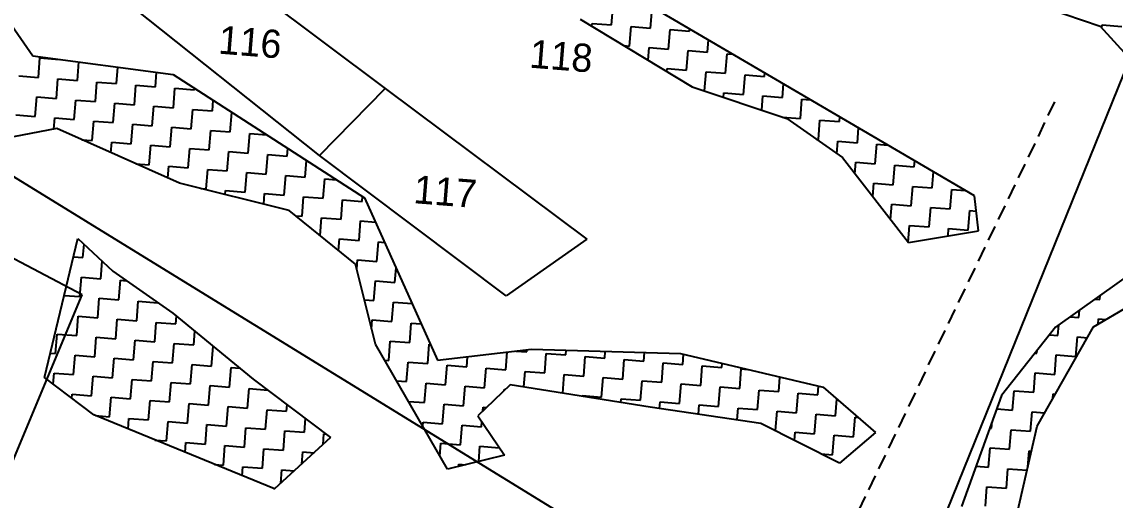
# Model space of a CAD drawing. Header units: metres. Extents: x 281680 to 283954, y 2020493 to 2022850.
# Drawn here: x 282712.5 to 283068.4, y 2021390.1 to 2021545.7 of the extents above; entities that cross this region are included whole.
import ezdxf
from ezdxf.enums import TextEntityAlignment as Align

# ---------------------------------------------------------------- set-up
doc = ezdxf.new("R2010")
doc.units = ezdxf.units.M
doc.header["$MEASUREMENT"] = 0
doc.linetypes.add('DASHED', pattern=[0.75, 0.5, -0.25])
for name, color, linetype in [('LINE_FOOTPATH', 1, 'DASHED'), ('POLY_HATCH', 12, 'Continuous'), ('POLY_PARCEL', 6, 'Continuous'), ('TEXT_PARCEL', 7, 'Continuous')]:
    doc.layers.add(name, color=color, linetype=linetype)
doc.styles.add('TEXT_MAP', font='')
doc.styles.get('TEXT_MAP').set_extended_font_data('Kruti Dev 050')

msp = doc.modelspace()

# ---------------------------------------------------------------- linework, layer by layer
at = {"layer": 'LINE_FOOTPATH', "ltscale": 10}
msp.add_line((282968.72, 2021352.95), (283049.24, 2021520.69), dxfattribs=at)
at = {"layer": 'POLY_HATCH'}
for p, q in [((282691.04, 2021570.64), (282716.09, 2021534.67)), ((283022.56, 2021489.12), (282884.78, 2021569.9)), ((283016.36, 2021560.44), (283063.52, 2021544.3)), ((282894.19, 2021546.63), (282930.74, 2021524.58)), ((283063.52, 2021544.3), (283081.12, 2021524.88)), ((282716.09, 2021534.67), (282761.74, 2021528.61)), ((282761.74, 2021528.61), (282824.09, 2021488.45)), ((282930.74, 2021524.58), (282961.47, 2021514.25)), ((282961.47, 2021514.25), (282979.61, 2021501.55)), ((282723.92, 2021511), (282688.17, 2021504.14)), ((282763.78, 2021493.26), (282723.92, 2021511)), ((282979.61, 2021501.55), (283001.07, 2021473.94)), ((282799.48, 2021484.35), (282763.78, 2021493.26)), ((282824.09, 2021488.45), (282847.8, 2021435.61)), ((283023.9, 2021477.75), (283022.56, 2021489.12)), ((282821.16, 2021466.85), (282799.48, 2021484.35)), ((283001.07, 2021473.94), (283023.9, 2021477.75)), ((282719.89, 2021430.03), (282730.78, 2021475.26)), ((282730.78, 2021475.26), (282742.08, 2021464.66)), ((282827.58, 2021440.86), (282821.16, 2021466.85)), ((283078.81, 2021467.64), (283048.95, 2021446.37)), ((282742.08, 2021464.66), (282761.62, 2021450.97)), ((283061.36, 2021446.51), (283073.18, 2021453.45)), ((282761.62, 2021450.97), (282787.83, 2021429.47)), ((283048.95, 2021446.37), (283031.41, 2021424.13)), ((283043.01, 2021414.19), (283061.36, 2021446.51)), ((282851.05, 2021400.17), (282827.58, 2021440.86)), ((282847.8, 2021435.61), (282878.44, 2021439.24)), ((282878.44, 2021439.24), (282926.88, 2021437.8)), ((282926.88, 2021437.8), (282973.35, 2021426.82)), ((282735.92, 2021417.83), (282719.89, 2021430.03)), ((282787.83, 2021429.47), (282813.02, 2021410.48)), ((282871.44, 2021427.66), (282860.93, 2021417.58)), ((282916.99, 2021420.39), (282871.44, 2021427.66)), ((282973.35, 2021426.82), (282990.38, 2021412.12)), ((283031.41, 2021424.13), (283018.39, 2021388)), ((282794.69, 2021393.74), (282735.92, 2021417.83)), ((282860.93, 2021417.58), (282869.62, 2021404.75)), ((282952.99, 2021415.1), (282916.99, 2021420.39)), ((282978.66, 2021402.13), (282952.99, 2021415.1)), ((283036.12, 2021384.34), (283043.01, 2021414.19)), ((282813.02, 2021410.48), (282794.69, 2021393.74)), ((282990.38, 2021412.12), (282978.66, 2021402.13)), ((282869.62, 2021404.75), (282851.05, 2021400.17))]:
    msp.add_line(p, q, dxfattribs=at)
at = {"layer": 'POLY_HATCH', "linetype": 'Continuous'}
for p, q in [((282904.48, 2021544.73), (282904.99, 2021551.07)), ((282917.18, 2021543.71), (282917.68, 2021550.06)), ((282898.06, 2021544.3), (282898.14, 2021545.23)), ((282898.14, 2021545.23), (282904.48, 2021544.73)), ((282910.33, 2021537.87), (282910.83, 2021544.22)), ((282910.83, 2021544.22), (282917.18, 2021543.71)), ((282923.02, 2021536.86), (282923.52, 2021543.21)), ((282923.52, 2021543.21), (282929.87, 2021542.7)), ((282929.87, 2021542.7), (282929.93, 2021543.43)), ((283064.08, 2021543.68), (283064.16, 2021544.78)), ((283064.16, 2021544.78), (283070.51, 2021544.27)), ((282908.47, 2021538.02), (282910.33, 2021537.87)), ((282935.71, 2021535.85), (282936.03, 2021539.85)), ((282916.35, 2021533.27), (282916.67, 2021537.37)), ((282916.67, 2021537.37), (282923.02, 2021536.86)), ((282928.86, 2021530.01), (282929.37, 2021536.36)), ((282929.37, 2021536.36), (282935.71, 2021535.85)), ((282941.55, 2021529), (282942.06, 2021535.35)), ((282942.06, 2021535.35), (282943.98, 2021535.19)), ((282717.9, 2021527.66), (282718.41, 2021534)), ((282718.41, 2021534), (282724.75, 2021533.5)), ((282724.75, 2021533.5), (282724.75, 2021533.52)), ((282730.59, 2021526.65), (282731.07, 2021532.68)), ((282743.29, 2021525.64), (282743.71, 2021531)), ((282711.55, 2021528.16), (282717.9, 2021527.66)), ((282755.98, 2021524.62), (282756.35, 2021529.32)), ((282922.44, 2021529.59), (282922.51, 2021530.52)), ((282922.51, 2021530.52), (282928.86, 2021530.01)), ((282934.71, 2021523.25), (282935.21, 2021529.5)), ((282935.21, 2021529.5), (282941.55, 2021529)), ((282947.39, 2021522.15), (282947.9, 2021528.49)), ((282947.9, 2021528.49), (282954.25, 2021527.99)), ((282954.25, 2021527.99), (282954.34, 2021529.12)), ((282723.74, 2021520.81), (282724.25, 2021527.15)), ((282724.25, 2021527.15), (282730.59, 2021526.65)), ((282736.43, 2021519.79), (282736.94, 2021526.14)), ((282736.94, 2021526.14), (282743.29, 2021525.64)), ((282749.13, 2021518.78), (282749.63, 2021525.13)), ((282749.63, 2021525.13), (282755.98, 2021524.62)), ((282761.82, 2021517.77), (282762.33, 2021524.12)), ((282762.33, 2021524.12), (282768.67, 2021523.61)), ((282768.67, 2021523.61), (282768.71, 2021524.11)), ((282960.09, 2021521.13), (282960.44, 2021525.54)), ((282716.89, 2021514.96), (282717.39, 2021521.31)), ((282717.39, 2021521.31), (282723.74, 2021520.81)), ((282729.58, 2021513.95), (282730.09, 2021520.3)), ((282730.09, 2021520.3), (282736.43, 2021519.79)), ((282774.51, 2021516.76), (282774.79, 2021520.2)), ((282940.93, 2021521.16), (282941.05, 2021522.65)), ((282941.05, 2021522.65), (282947.39, 2021522.15)), ((282953.37, 2021516.97), (282953.74, 2021521.64)), ((282953.74, 2021521.64), (282960.09, 2021521.13)), ((282965.93, 2021514.28), (282966.43, 2021520.63)), ((282966.43, 2021520.63), (282969.19, 2021520.41)), ((282742.28, 2021512.94), (282742.78, 2021519.29)), ((282742.78, 2021519.29), (282749.13, 2021518.78)), ((282754.97, 2021511.93), (282755.47, 2021518.28)), ((282755.47, 2021518.28), (282761.82, 2021517.77)), ((282767.66, 2021510.92), (282768.17, 2021517.27)), ((282768.17, 2021517.27), (282774.51, 2021516.76)), ((282710.54, 2021515.47), (282716.89, 2021514.96)), ((282722.94, 2021510.81), (282723.23, 2021514.46)), ((282723.23, 2021514.46), (282729.58, 2021513.95)), ((282735.42, 2021507.1), (282735.93, 2021513.45)), ((282735.93, 2021513.45), (282742.28, 2021512.94)), ((282780.36, 2021509.91), (282780.86, 2021516.25)), ((282780.86, 2021516.25), (282780.93, 2021516.25)), ((282959.96, 2021514.76), (282965.93, 2021514.28)), ((282971.77, 2021507.43), (282972.28, 2021513.78)), ((282972.28, 2021513.78), (282978.62, 2021513.27)), ((282978.62, 2021513.27), (282978.74, 2021514.81)), ((282748.12, 2021506.09), (282748.62, 2021512.44)), ((282748.62, 2021512.44), (282754.97, 2021511.93)), ((282760.81, 2021505.08), (282761.32, 2021511.42)), ((282761.32, 2021511.42), (282767.66, 2021510.92)), ((282773.5, 2021504.07), (282774.01, 2021510.41)), ((282774.01, 2021510.41), (282780.36, 2021509.91)), ((282984.46, 2021506.42), (282984.85, 2021511.23)), ((282732.07, 2021507.37), (282735.42, 2021507.1)), ((282741.5, 2021503.17), (282741.77, 2021506.59)), ((282741.77, 2021506.59), (282748.12, 2021506.09)), ((282786.2, 2021503.05), (282786.7, 2021509.4)), ((282786.7, 2021509.4), (282792.25, 2021508.96)), ((282971.13, 2021507.48), (282971.77, 2021507.43)), ((282977.79, 2021502.82), (282978.12, 2021506.92)), ((282978.12, 2021506.92), (282984.46, 2021506.42)), ((282753.96, 2021499.24), (282754.46, 2021505.58)), ((282754.46, 2021505.58), (282760.81, 2021505.08)), ((282766.65, 2021498.23), (282767.16, 2021504.57)), ((282767.16, 2021504.57), (282773.5, 2021504.07)), ((282779.34, 2021497.21), (282779.85, 2021503.56)), ((282779.85, 2021503.56), (282786.2, 2021503.05)), ((282792.04, 2021496.2), (282792.54, 2021502.55)), ((282792.54, 2021502.55), (282798.89, 2021502.04)), ((282798.89, 2021502.04), (282799.09, 2021504.55)), ((282990.3, 2021499.57), (282990.81, 2021505.91)), ((282990.81, 2021505.91), (282994.4, 2021505.63)), ((282749.56, 2021499.59), (282753.96, 2021499.24)), ((282804.73, 2021495.19), (282805.17, 2021500.64)), ((282983.66, 2021496.33), (282983.96, 2021500.07)), ((282983.96, 2021500.07), (282990.3, 2021499.57)), ((282996.15, 2021492.71), (282996.65, 2021499.06)), ((282996.65, 2021499.06), (283003, 2021498.55)), ((283003, 2021498.55), (283003.15, 2021500.49)), ((282760, 2021494.94), (282760.3, 2021498.73)), ((282760.3, 2021498.73), (282766.65, 2021498.23)), ((282772.49, 2021491.37), (282773, 2021497.72)), ((282773, 2021497.72), (282779.34, 2021497.21)), ((282785.19, 2021490.36), (282785.69, 2021496.71)), ((282785.69, 2021496.71), (282792.04, 2021496.2)), ((282797.88, 2021489.35), (282798.38, 2021495.7)), ((282798.38, 2021495.7), (282804.73, 2021495.19)), ((283008.84, 2021491.7), (283009.25, 2021496.92)), ((282810.57, 2021488.34), (282811.08, 2021494.69)), ((282811.08, 2021494.69), (282814.89, 2021494.38)), ((282989.45, 2021488.88), (282989.8, 2021493.22)), ((282989.8, 2021493.22), (282996.15, 2021492.71)), ((283001.99, 2021485.86), (283002.49, 2021492.21)), ((283002.49, 2021492.21), (283008.84, 2021491.7)), ((282770.8, 2021491.51), (282772.49, 2021491.37)), ((282778.73, 2021489.53), (282778.84, 2021490.87)), ((282778.84, 2021490.87), (282785.19, 2021490.36)), ((282791.26, 2021486.4), (282791.53, 2021489.86)), ((282791.53, 2021489.86), (282797.88, 2021489.35)), ((282803.72, 2021482.5), (282804.23, 2021488.84)), ((282804.23, 2021488.84), (282810.57, 2021488.34)), ((282823.27, 2021487.33), (282823.39, 2021488.9)), ((283014.68, 2021484.85), (283015.19, 2021491.2)), ((283015.19, 2021491.2), (283019.61, 2021490.84)), ((282816.41, 2021481.49), (282816.92, 2021487.83)), ((282816.92, 2021487.83), (282823.27, 2021487.33)), ((282995.25, 2021481.43), (282995.64, 2021486.37)), ((282995.64, 2021486.37), (283001.99, 2021485.86)), ((283007.83, 2021479.01), (283008.33, 2021485.35)), ((283008.33, 2021485.35), (283014.68, 2021484.85)), ((282801.57, 2021482.67), (282803.72, 2021482.5)), ((282809.6, 2021476.18), (282810.07, 2021481.99)), ((282810.07, 2021481.99), (282816.41, 2021481.49)), ((283020.52, 2021478), (283021.03, 2021484.34)), ((283021.03, 2021484.34), (283023.14, 2021484.17)), ((282822.25, 2021474.63), (282822.76, 2021480.98)), ((282822.76, 2021480.98), (282827.62, 2021480.59)), ((283001.04, 2021473.97), (283001.48, 2021479.51)), ((283001.48, 2021479.51), (283007.83, 2021479.01)), ((283013.98, 2021476.09), (283014.17, 2021478.5)), ((283014.17, 2021478.5), (283020.52, 2021478)), ((282815.6, 2021471.33), (282815.91, 2021475.14)), ((282815.91, 2021475.14), (282822.25, 2021474.63)), ((282828.1, 2021467.78), (282828.6, 2021474.13)), ((282828.6, 2021474.13), (282830.59, 2021473.97)), ((282732.39, 2021469.02), (282732.74, 2021473.43)), ((282729.34, 2021469.26), (282732.39, 2021469.02)), ((282738.23, 2021462.17), (282738.68, 2021467.85)), ((282821.52, 2021465.38), (282821.75, 2021468.29)), ((282821.75, 2021468.29), (282828.1, 2021467.78)), ((282833.94, 2021460.93), (282834.31, 2021465.67)), ((282731.38, 2021456.33), (282731.88, 2021462.67)), ((282731.88, 2021462.67), (282738.23, 2021462.17)), ((282744.07, 2021455.32), (282744.58, 2021461.66)), ((282744.58, 2021461.66), (282746.58, 2021461.5)), ((282827.08, 2021455.09), (282827.59, 2021461.43)), ((282827.59, 2021461.43), (282833.94, 2021460.93)), ((282726.32, 2021456.73), (282731.38, 2021456.33)), ((283063.43, 2021455.42), (283063.54, 2021456.76)), ((282737.22, 2021449.47), (282737.72, 2021455.82)), ((282737.72, 2021455.82), (282744.07, 2021455.32)), ((282749.91, 2021448.46), (282750.42, 2021454.81)), ((282750.42, 2021454.81), (282756.76, 2021454.3)), ((282756.76, 2021454.3), (282756.77, 2021454.37)), ((282824, 2021455.33), (282827.08, 2021455.09)), ((282832.93, 2021448.24), (282833.43, 2021454.58)), ((282833.43, 2021454.58), (282839.51, 2021454.1)), ((283061.83, 2021455.54), (283063.43, 2021455.42)), ((282730.37, 2021443.63), (282730.87, 2021449.98)), ((282730.87, 2021449.98), (282737.22, 2021449.47)), ((282762.61, 2021447.45), (282762.81, 2021450)), ((283053.76, 2021449.8), (283056.58, 2021449.58)), ((283056.58, 2021449.58), (283056.77, 2021451.94)), ((283062.79, 2021447.35), (283062.93, 2021449.07)), ((283062.93, 2021449.07), (283065.38, 2021448.87)), ((282743.06, 2021442.62), (282743.56, 2021448.97)), ((282743.56, 2021448.97), (282749.91, 2021448.46)), ((282755.75, 2021441.61), (282756.26, 2021447.96)), ((282756.26, 2021447.96), (282762.61, 2021447.45)), ((282826.35, 2021445.85), (282826.58, 2021448.74)), ((282826.58, 2021448.74), (282832.93, 2021448.24)), ((282838.77, 2021441.38), (282839.27, 2021447.73)), ((282839.27, 2021447.73), (282842.48, 2021447.47)), ((283049.73, 2021443.73), (283050, 2021447.12)), ((282723.51, 2021437.79), (282724.02, 2021444.14)), ((282724.02, 2021444.14), (282730.37, 2021443.63)), ((282736.21, 2021436.78), (282736.71, 2021443.13)), ((282736.71, 2021443.13), (282743.06, 2021442.62)), ((282748.9, 2021435.77), (282749.41, 2021442.12)), ((282749.41, 2021442.12), (282755.75, 2021441.61)), ((282768.45, 2021440.6), (282768.8, 2021445.08)), ((282831.91, 2021435.54), (282832.42, 2021441.89)), ((282832.42, 2021441.89), (282838.77, 2021441.38)), ((283047.04, 2021443.95), (283049.73, 2021443.73)), ((283055.57, 2021436.88), (283056.07, 2021443.23)), ((283056.07, 2021443.23), (283059.35, 2021442.97)), ((282761.59, 2021434.76), (282762.1, 2021441.1)), ((282762.1, 2021441.1), (282768.45, 2021440.6)), ((282774.29, 2021433.75), (282774.79, 2021440.09)), ((282774.79, 2021440.09), (282774.89, 2021440.09)), ((282844.61, 2021434.53), (282845.11, 2021440.88)), ((282845.11, 2021440.88), (282845.45, 2021440.85)), ((282873.32, 2021438.63), (282876.85, 2021438.35)), ((282876.85, 2021438.35), (282876.9, 2021439.05)), ((282889.54, 2021437.34), (282889.67, 2021438.9)), ((282902.23, 2021436.33), (282902.41, 2021438.53)), ((283042.87, 2021437.89), (283042.94, 2021438.75)), ((282721.79, 2021437.93), (282723.51, 2021437.79)), ((282729.35, 2021430.94), (282729.86, 2021437.29)), ((282729.86, 2021437.29), (282736.21, 2021436.78)), ((282742.05, 2021429.93), (282742.55, 2021436.27)), ((282742.55, 2021436.27), (282748.9, 2021435.77)), ((282754.74, 2021428.92), (282755.25, 2021435.26)), ((282755.25, 2021435.26), (282761.59, 2021434.76)), ((282830.59, 2021435.65), (282831.91, 2021435.54)), ((282837.75, 2021428.69), (282838.26, 2021435.04)), ((282838.26, 2021435.04), (282844.61, 2021434.53)), ((282857.3, 2021433.52), (282857.56, 2021436.77)), ((282869.99, 2021432.51), (282870.46, 2021438.29)), ((282882.69, 2021431.5), (282883.19, 2021437.84)), ((282883.19, 2021437.84), (282889.54, 2021437.34)), ((282895.38, 2021430.48), (282895.89, 2021436.83)), ((282895.89, 2021436.83), (282902.23, 2021436.33)), ((282908.07, 2021429.47), (282908.58, 2021435.82)), ((282908.58, 2021435.82), (282914.93, 2021435.31)), ((282914.93, 2021435.31), (282915.15, 2021438.15)), ((282920.77, 2021428.46), (282921.27, 2021434.81)), ((282921.27, 2021434.81), (282927.62, 2021434.3)), ((282927.62, 2021434.3), (282927.88, 2021437.57)), ((283042.3, 2021437.94), (283042.87, 2021437.89)), ((283048.72, 2021431.04), (283049.22, 2021437.39)), ((283049.22, 2021437.39), (283055.57, 2021436.88)), ((282722.72, 2021427.88), (282723.01, 2021431.45)), ((282723.01, 2021431.45), (282729.35, 2021430.94)), ((282767.43, 2021427.91), (282767.94, 2021434.25)), ((282767.94, 2021434.25), (282774.29, 2021433.75)), ((282780.13, 2021426.89), (282780.63, 2021433.24)), ((282780.63, 2021433.24), (282783.51, 2021433.01)), ((282850.45, 2021427.68), (282850.95, 2021434.02)), ((282850.95, 2021434.02), (282857.3, 2021433.52)), ((282863.14, 2021426.67), (282863.65, 2021433.01)), ((282863.65, 2021433.01), (282869.99, 2021432.51)), ((282875.94, 2021426.94), (282876.34, 2021432)), ((282876.34, 2021432), (282882.69, 2021431.5)), ((282933.46, 2021427.45), (282933.97, 2021433.8)), ((282933.97, 2021433.8), (282940.31, 2021433.29)), ((282940.31, 2021433.29), (282940.42, 2021434.6)), ((282946.16, 2021426.44), (282946.66, 2021432.79)), ((282946.66, 2021432.79), (282948.84, 2021432.61)), ((283041.86, 2021425.2), (283042.37, 2021431.55)), ((283042.37, 2021431.55), (283048.72, 2021431.04)), ((282735.2, 2021424.09), (282735.7, 2021430.43)), ((282735.7, 2021430.43), (282742.05, 2021429.93)), ((282747.89, 2021423.08), (282748.39, 2021429.42)), ((282748.39, 2021429.42), (282754.74, 2021428.92)), ((282760.58, 2021422.06), (282761.09, 2021428.41)), ((282761.09, 2021428.41), (282767.43, 2021427.91)), ((282834.45, 2021428.95), (282837.75, 2021428.69)), ((282843.6, 2021421.84), (282844.1, 2021428.18)), ((282844.1, 2021428.18), (282850.45, 2021427.68)), ((282888.55, 2021424.93), (282889.03, 2021430.99)), ((282889.03, 2021430.99), (282895.38, 2021430.48)), ((282901.22, 2021423.63), (282901.73, 2021429.98)), ((282901.73, 2021429.98), (282908.07, 2021429.47)), ((282913.92, 2021422.62), (282914.42, 2021428.97)), ((282914.42, 2021428.97), (282920.77, 2021428.46)), ((282926.61, 2021421.61), (282927.12, 2021427.96)), ((282927.12, 2021427.96), (282933.46, 2021427.45)), ((282958.85, 2021425.43), (282959.23, 2021430.16)), ((282728.74, 2021423.29), (282728.85, 2021424.59)), ((282728.85, 2021424.59), (282735.2, 2021424.09)), ((282773.28, 2021421.05), (282773.78, 2021427.4)), ((282773.78, 2021427.4), (282780.13, 2021426.89)), ((282785.97, 2021420.04), (282786.47, 2021426.39)), ((282786.47, 2021426.39), (282792.56, 2021425.9)), ((282856.29, 2021420.83), (282856.8, 2021427.17)), ((282856.8, 2021427.17), (282863.14, 2021426.67)), ((282869.46, 2021425.75), (282869.49, 2021426.16)), ((282869.49, 2021426.16), (282869.85, 2021426.13)), ((282894.86, 2021423.92), (282894.88, 2021424.14)), ((282894.88, 2021424.14), (282901.22, 2021423.63)), ((282939.3, 2021420.6), (282939.81, 2021426.94)), ((282939.81, 2021426.94), (282946.16, 2021426.44)), ((282952, 2021419.59), (282952.5, 2021425.93)), ((282952.5, 2021425.93), (282958.85, 2021425.43)), ((282964.69, 2021418.57), (282965.2, 2021424.92)), ((282965.2, 2021424.92), (282971.54, 2021424.42)), ((282971.54, 2021424.42), (282971.76, 2021427.19)), ((283035.01, 2021419.36), (283035.52, 2021425.71)), ((283035.52, 2021425.71), (283041.86, 2021425.2)), ((283048.09, 2021423.13), (283048.21, 2021424.69)), ((283048.21, 2021424.69), (283048.94, 2021424.64)), ((282741.04, 2021417.23), (282741.54, 2021423.58)), ((282741.54, 2021423.58), (282747.89, 2021423.08)), ((282753.73, 2021416.22), (282754.24, 2021422.57)), ((282754.24, 2021422.57), (282760.58, 2021422.06)), ((282766.42, 2021415.21), (282766.93, 2021421.56)), ((282766.93, 2021421.56), (282773.28, 2021421.05)), ((282779.12, 2021414.2), (282779.62, 2021420.55)), ((282779.62, 2021420.55), (282785.97, 2021420.04)), ((282798.66, 2021419.03), (282798.83, 2021421.17)), ((282838.31, 2021422.26), (282843.6, 2021421.84)), ((282849.44, 2021414.98), (282849.94, 2021421.33)), ((282849.94, 2021421.33), (282856.29, 2021420.83)), ((282907.47, 2021421.91), (282907.57, 2021423.13)), ((282907.57, 2021423.13), (282913.92, 2021422.62)), ((282920.09, 2021419.94), (282920.26, 2021422.11)), ((282920.26, 2021422.11), (282926.61, 2021421.61)), ((282932.72, 2021418.08), (282932.96, 2021421.1)), ((282932.96, 2021421.1), (282939.3, 2021420.6)), ((282977.38, 2021417.56), (282977.81, 2021422.96)), ((282736.5, 2021417.6), (282741.04, 2021417.23)), ((282791.81, 2021413.19), (282792.32, 2021419.54)), ((282792.32, 2021419.54), (282798.66, 2021419.03)), ((282862.54, 2021419.12), (282862.64, 2021420.32)), ((282862.64, 2021420.32), (282863.7, 2021420.23)), ((282945.34, 2021416.22), (282945.65, 2021420.09)), ((282945.65, 2021420.09), (282952, 2021419.59)), ((282957.84, 2021412.73), (282958.34, 2021419.08)), ((282958.34, 2021419.08), (282964.69, 2021418.57)), ((282970.53, 2021411.72), (282971.04, 2021418.07)), ((282971.04, 2021418.07), (282977.38, 2021417.56)), ((282983.22, 2021410.71), (282983.73, 2021417.06)), ((282983.73, 2021417.06), (282984.75, 2021416.98)), ((283029.84, 2021419.77), (283035.01, 2021419.36)), ((283040.85, 2021412.51), (283041.36, 2021418.85)), ((283041.36, 2021418.85), (283045.47, 2021418.53)), ((282747.11, 2021413.25), (282747.38, 2021416.73)), ((282747.38, 2021416.73), (282753.73, 2021416.22)), ((282759.57, 2021409.37), (282760.08, 2021415.72)), ((282760.08, 2021415.72), (282766.42, 2021415.21)), ((282772.26, 2021408.36), (282772.77, 2021414.71)), ((282772.77, 2021414.71), (282779.12, 2021414.2)), ((282784.96, 2021407.35), (282785.46, 2021413.69)), ((282785.46, 2021413.69), (282791.81, 2021413.19)), ((282804.5, 2021412.18), (282804.86, 2021416.63)), ((282842.98, 2021414.15), (282843.09, 2021415.49)), ((282843.09, 2021415.49), (282849.44, 2021414.98)), ((282855.28, 2021408.13), (282855.78, 2021414.48)), ((282855.78, 2021414.48), (282862.13, 2021413.97)), ((282862.13, 2021413.97), (282862.26, 2021415.61)), ((283027.6, 2021413.56), (283028.16, 2021413.52)), ((283028.16, 2021413.52), (283028.32, 2021415.56)), ((282797.65, 2021406.34), (282798.16, 2021412.68)), ((282798.16, 2021412.68), (282804.5, 2021412.18)), ((282810.58, 2021408.25), (282810.85, 2021411.67)), ((282810.85, 2021411.67), (282811.51, 2021411.62)), ((282957.64, 2021412.75), (282957.84, 2021412.73)), ((282963.97, 2021409.55), (282964.18, 2021412.23)), ((282964.18, 2021412.23), (282970.53, 2021411.72)), ((282976.37, 2021404.87), (282976.88, 2021411.22)), ((282976.88, 2021411.22), (282983.22, 2021410.71)), ((283034, 2021406.67), (283034.5, 2021413.01)), ((283034.5, 2021413.01), (283040.85, 2021412.51)), ((282755.84, 2021409.67), (282759.57, 2021409.37)), ((282765.66, 2021405.64), (282765.92, 2021408.86)), ((282765.92, 2021408.86), (282772.26, 2021408.36)), ((282778.11, 2021401.51), (282778.61, 2021407.85)), ((282778.61, 2021407.85), (282784.96, 2021407.35)), ((282790.8, 2021400.5), (282791.3, 2021406.84)), ((282791.3, 2021406.84), (282797.65, 2021406.34)), ((282848.59, 2021404.42), (282848.93, 2021408.64)), ((282848.93, 2021408.64), (282855.28, 2021408.13)), ((282861.23, 2021402.68), (282861.62, 2021407.63)), ((282861.62, 2021407.63), (282867.97, 2021407.12)), ((282867.97, 2021407.12), (282867.98, 2021407.18)), ((283027.15, 2021400.82), (283027.65, 2021407.17)), ((283027.65, 2021407.17), (283034, 2021406.67)), ((282803.69, 2021401.96), (282804, 2021405.83)), ((282804, 2021405.83), (282807.62, 2021405.54)), ((282972.66, 2021405.17), (282976.37, 2021404.87)), ((283039.92, 2021400.79), (283040.35, 2021406.16)), ((283040.35, 2021406.16), (283041.14, 2021406.1)), ((282775.18, 2021401.74), (282778.11, 2021401.51)), ((282784.22, 2021398.04), (282784.45, 2021401)), ((282784.45, 2021401), (282790.8, 2021400.5)), ((282796.8, 2021395.67), (282797.15, 2021399.99)), ((282797.15, 2021399.99), (282801.18, 2021399.67)), ((282854.72, 2021401.07), (282854.77, 2021401.78)), ((282854.77, 2021401.78), (282856.9, 2021401.62)), ((283023.13, 2021401.14), (283027.15, 2021400.82)), ((283032.99, 2021393.97), (283033.49, 2021400.32)), ((283033.49, 2021400.32), (283039.7, 2021399.82)), ((282794.52, 2021393.81), (282794.75, 2021393.79)), ((283026.13, 2021388.13), (283026.64, 2021394.48)), ((283026.64, 2021394.48), (283032.99, 2021393.97))]:
    msp.add_line(p, q, dxfattribs=at)
at = {"layer": 'POLY_PARCEL'}
for p, q in [((282761.57, 2021575.93), (282830.72, 2021524.03)), ((282588.18, 2021570.31), (282762.26, 2021463.12)), ((282998.89, 2021350.33), (283084.03, 2021560.66)), ((282809.41, 2021502.2), (282740.5, 2021557.07)), ((282809.41, 2021502.2), (282830.72, 2021524.03)), ((282830.72, 2021524.03), (282896.45, 2021475.05)), ((282870.11, 2021456.6), (282809.41, 2021502.2)), ((282896.45, 2021475.05), (282870.11, 2021456.6)), ((282732.12, 2021456.89), (282700.3, 2021473.68)), ((282762.26, 2021463.12), (282987.47, 2021324.75)), ((282698.52, 2021376.39), (282732.12, 2021456.89))]:
    msp.add_line(p, q, dxfattribs=at)

# ---------------------------------------------------------------- texts
at = {"layer": 'TEXT_PARCEL', "style": 'TEXT_MAP'}
for s, p in [('116', (282786.83, 2021539.18)), ('118', (282888.07, 2021534.62)), ('117', (282850.33, 2021490.52))]:
    msp.add_text(s, height=9.168, rotation=355.4442, dxfattribs=at).set_placement(p, align=Align.MIDDLE)

doc.saveas('drawing.dxf')
